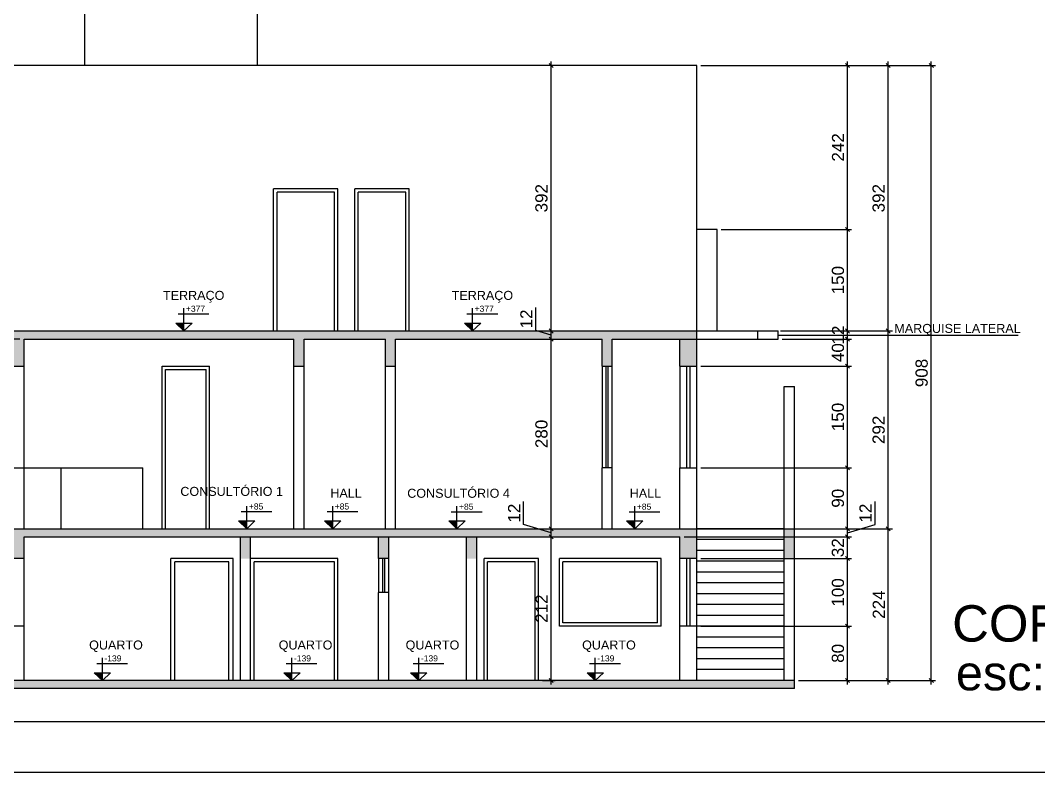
# Model space of a CAD drawing. Extents: x -165 to 197, y 154 to 653.
# Drawn here: x 20.19 to 35.22, y 389.19 to 400.3 of the extents above; entities that cross this region are included whole.
import ezdxf
from ezdxf.enums import TextEntityAlignment as Align

# ---------------------------------------------------------------- set-up
doc = ezdxf.new("R2010")
doc.units = 0
doc.header["$MEASUREMENT"] = 0
doc.header["$PDMODE"] = 3
doc.header["$PDSIZE"] = 0.1
doc.layers.get('0').update_dxf_attribs({"linetype": 'CONTINUOUS'})
doc.layers.get('DEFPOINTS').update_dxf_attribs({"linetype": 'CONTINUOUS'})
for name, color, linetype in [('AIT-LAYOUT 25', 9, 'CONTINUOUS'), ('COTA', 1, 'CONTINUOUS'), ('MARGEM', 4, 'CONTINUOUS'), ('TEXTO', 190, 'CONTINUOUS')]:
    doc.layers.add(name, color=color, linetype=linetype)
for name, color, linetype, lineweight in [('AIT-PAREDE', 4, 'CONTINUOUS', 30), ('FININHA', 251, 'CONTINUOUS', 25), ('LAYOUT', 251, 'CONTINUOUS', 25), ('vista 3', 7, 'CONTINUOUS', 25)]:
    doc.layers.add(name, color=color, linetype=linetype, lineweight=lineweight)
doc.styles.add('ARIAL', font='ARIAL.TTF', dxfattribs={"height": 0.18})
doc.styles.add('PLANTA', font='stylu.ttf', dxfattribs={"height": 0.22})
doc.styles.add('ROMANS', font='ARIAL.TTF', dxfattribs={"height": 0.4})
doc.dimstyles.new('Copy of ISO-25', dxfattribs={"dimtxt": 0.18, "dimasz": 0.06, "dimexe": 0.06, "dimexo": 0.06, "dimgap": 0.05, "dimtad": 1, "dimdec": 0, "dimlfac": 100, "dimdsep": 46, "dimtxsty": 'ARIAL', "dimblk1": 'OBLIQUE', "dimblk2": 'OBLIQUE', "dimsah": 1, "dimcen": 2.5, "dimdle": 0.06, "dimclrd": 256, "dimclre": 256, "dimclrt": 256, "dimadec": 0, "dimazin": 0, "dimtfac": 1, "dimtdec": 0, "dimtmove": 1, "dimatfit": 3, "dimldrblk": 'OBLIQUE', "dimfxl": 0, "dimtolj": 1, "dimtzin": 0, "dimlwd": -1, "dimlwe": -1, "dimarcsym": 0})

# ---------------------------------------------------------------- blocks, each defined once
blk = doc.blocks.new('_OBLIQUE')
at = {"color": 0, "linetype": 'ByBlock'}
blk.add_line((-0.5, -0.5), (0.5, 0.5), dxfattribs=at)
blk = doc.blocks.new('*D34')
at = {"layer": 'COTA'}
for p, q in [((32.4, 390.495), (32.4, 391.415)), ((30.236, 391.355), (32.46, 391.355)), ((31.676, 390.555), (32.46, 390.555))]:
    blk.add_line(p, q, dxfattribs=at)
at = {"layer": 'DEFPOINTS', "color": 0}
for p in [(30.176, 391.355), (32.4, 391.355), (31.616, 390.555)]:
    blk.add_point(p, dxfattribs=at)
at = {"layer": 'COTA', "xscale": 0.06, "yscale": 0.06, "zscale": 0.06}
for p, rotation in [((32.4, 391.355), 90), ((32.4, 390.555), 270)]:
    blk.add_blockref('_OBLIQUE', p, dxfattribs=dict(at, rotation=rotation))
at = {"layer": 'COTA', "insert": (32.259, 390.955), "char_height": 0.18, "attachment_point": 5, "rotation": 90, "style": 'ARIAL'}
blk.add_mtext('\\A1;80', dxfattribs=at)
blk = doc.blocks.new('*D35')
at = {"layer": 'COTA'}
for p, q in [((30.236, 392.355), (32.46, 392.355)), ((32.4, 391.295), (32.4, 392.415)), ((30.236, 391.355), (32.46, 391.355))]:
    blk.add_line(p, q, dxfattribs=at)
at = {"layer": 'DEFPOINTS', "color": 0}
for p in [(30.176, 392.355), (32.4, 392.355), (30.176, 391.355)]:
    blk.add_point(p, dxfattribs=at)
at = {"layer": 'COTA', "xscale": 0.06, "yscale": 0.06, "zscale": 0.06}
for p, rotation in [((32.4, 392.355), 90), ((32.4, 391.355), 270)]:
    blk.add_blockref('_OBLIQUE', p, dxfattribs=dict(at, rotation=rotation))
at = {"layer": 'COTA', "insert": (32.259, 391.855), "char_height": 0.18, "attachment_point": 5, "rotation": 90, "style": 'ARIAL'}
blk.add_mtext('\\A1;100', dxfattribs=at)
blk = doc.blocks.new('*D36')
at = {"layer": 'COTA'}
for p, q in [((29.986, 392.675), (32.46, 392.675)), ((32.4, 392.295), (32.4, 392.735)), ((30.236, 392.355), (32.46, 392.355))]:
    blk.add_line(p, q, dxfattribs=at)
at = {"layer": 'DEFPOINTS', "color": 0}
for p in [(29.926, 392.675), (32.4, 392.675), (30.176, 392.355)]:
    blk.add_point(p, dxfattribs=at)
at = {"layer": 'COTA', "xscale": 0.06, "yscale": 0.06, "zscale": 0.06}
for p, rotation in [((32.4, 392.675), 90), ((32.4, 392.355), 270)]:
    blk.add_blockref('_OBLIQUE', p, dxfattribs=dict(at, rotation=rotation))
at = {"layer": 'COTA', "insert": (32.258, 392.515), "char_height": 0.18, "attachment_point": 5, "rotation": 90, "style": 'ARIAL'}
blk.add_mtext('\\A1;32', dxfattribs=at)
blk = doc.blocks.new('*D37')
at = {"layer": 'COTA'}
for p, q in [((32.807, 392.857), (32.807, 393.196)), ((30.236, 392.795), (32.46, 392.795)), ((32.4, 392.735), (32.807, 392.857)), ((32.4, 392.615), (32.4, 392.855)), ((29.986, 392.675), (32.46, 392.675))]:
    blk.add_line(p, q, dxfattribs=at)
at = {"layer": 'DEFPOINTS', "color": 0}
for p in [(30.176, 392.795), (32.4, 392.795), (29.926, 392.675)]:
    blk.add_point(p, dxfattribs=at)
at = {"layer": 'COTA', "xscale": 0.06, "yscale": 0.06, "zscale": 0.06}
for p, rotation in [((32.4, 392.795), 90), ((32.4, 392.675), 270)]:
    blk.add_blockref('_OBLIQUE', p, dxfattribs=dict(at, rotation=rotation))
at = {"layer": 'COTA', "insert": (32.666, 393.026), "char_height": 0.18, "attachment_point": 5, "rotation": 90, "style": 'ARIAL'}
blk.add_mtext('\\A1;12', dxfattribs=at)
blk = doc.blocks.new('*D38')
at = {"layer": 'COTA'}
for p, q in [((30.236, 393.695), (32.46, 393.695)), ((32.4, 392.735), (32.4, 393.755)), ((30.236, 392.795), (32.46, 392.795))]:
    blk.add_line(p, q, dxfattribs=at)
at = {"layer": 'DEFPOINTS', "color": 0}
for p in [(30.176, 393.695), (32.4, 393.695), (30.176, 392.795)]:
    blk.add_point(p, dxfattribs=at)
at = {"layer": 'COTA', "xscale": 0.06, "yscale": 0.06, "zscale": 0.06}
for p, rotation in [((32.4, 393.695), 90), ((32.4, 392.795), 270)]:
    blk.add_blockref('_OBLIQUE', p, dxfattribs=dict(at, rotation=rotation))
at = {"layer": 'COTA', "insert": (32.259, 393.245), "char_height": 0.18, "attachment_point": 5, "rotation": 90, "style": 'ARIAL'}
blk.add_mtext('\\A1;90', dxfattribs=at)
blk = doc.blocks.new('*D39')
at = {"layer": 'COTA'}
for p, q in [((30.236, 395.195), (32.46, 395.195)), ((32.4, 393.635), (32.4, 395.255)), ((30.236, 393.695), (32.46, 393.695))]:
    blk.add_line(p, q, dxfattribs=at)
at = {"layer": 'DEFPOINTS', "color": 0}
for p in [(30.176, 395.195), (32.4, 395.195), (30.176, 393.695)]:
    blk.add_point(p, dxfattribs=at)
at = {"layer": 'COTA', "xscale": 0.06, "yscale": 0.06, "zscale": 0.06}
for p, rotation in [((32.4, 395.195), 90), ((32.4, 393.695), 270)]:
    blk.add_blockref('_OBLIQUE', p, dxfattribs=dict(at, rotation=rotation))
at = {"layer": 'COTA', "insert": (32.259, 394.445), "char_height": 0.18, "attachment_point": 5, "rotation": 90, "style": 'ARIAL'}
blk.add_mtext('\\A1;150', dxfattribs=at)
blk = doc.blocks.new('*D40')
at = {"layer": 'COTA'}
for p, q in [((31.436, 395.595), (32.46, 395.595)), ((32.4, 395.135), (32.4, 395.655)), ((30.236, 395.195), (32.46, 395.195))]:
    blk.add_line(p, q, dxfattribs=at)
at = {"layer": 'DEFPOINTS', "color": 0}
for p in [(31.376, 395.595), (32.4, 395.595), (30.176, 395.195)]:
    blk.add_point(p, dxfattribs=at)
at = {"layer": 'COTA', "xscale": 0.06, "yscale": 0.06, "zscale": 0.06}
for p, rotation in [((32.4, 395.595), 90), ((32.4, 395.195), 270)]:
    blk.add_blockref('_OBLIQUE', p, dxfattribs=dict(at, rotation=rotation))
at = {"layer": 'COTA', "insert": (32.259, 395.395), "char_height": 0.18, "attachment_point": 5, "rotation": 90, "style": 'ARIAL'}
blk.add_mtext('\\A1;40', dxfattribs=at)
blk = doc.blocks.new('*D41')
at = {"layer": 'COTA'}
for p, q in [((32.4, 395.535), (32.4, 395.775)), ((31.408, 395.715), (32.46, 395.715)), ((31.436, 395.595), (32.46, 395.595))]:
    blk.add_line(p, q, dxfattribs=at)
at = {"layer": 'DEFPOINTS', "color": 0}
for p in [(31.348, 395.715), (31.376, 395.595), (32.4, 395.715)]:
    blk.add_point(p, dxfattribs=at)
at = {"layer": 'COTA', "xscale": 0.06, "yscale": 0.06, "zscale": 0.06}
for p, rotation in [((32.4, 395.715), 90), ((32.4, 395.595), 270)]:
    blk.add_blockref('_OBLIQUE', p, dxfattribs=dict(at, rotation=rotation))
at = {"layer": 'COTA', "insert": (32.26, 395.655), "char_height": 0.18, "attachment_point": 5, "rotation": 90, "style": 'ARIAL'}
blk.add_mtext('\\A1;12', dxfattribs=at)
blk = doc.blocks.new('*D42')
at = {"layer": 'COTA'}
for p, q in [((32.4, 395.655), (32.4, 397.275)), ((30.536, 397.215), (32.46, 397.215)), ((31.436, 395.715), (32.46, 395.715))]:
    blk.add_line(p, q, dxfattribs=at)
at = {"layer": 'DEFPOINTS', "color": 0}
for p in [(30.476, 397.215), (32.4, 397.215), (31.376, 395.715)]:
    blk.add_point(p, dxfattribs=at)
at = {"layer": 'COTA', "xscale": 0.06, "yscale": 0.06, "zscale": 0.06}
for p, rotation in [((32.4, 397.215), 90), ((32.4, 395.715), 270)]:
    blk.add_blockref('_OBLIQUE', p, dxfattribs=dict(at, rotation=rotation))
at = {"layer": 'COTA', "insert": (32.259, 396.465), "char_height": 0.18, "attachment_point": 5, "rotation": 90, "style": 'ARIAL'}
blk.add_mtext('\\A1;150', dxfattribs=at)
blk = doc.blocks.new('*D43')
at = {"layer": 'COTA'}
for p, q in [((32.4, 397.155), (32.4, 399.695)), ((30.236, 399.635), (32.46, 399.635)), ((30.536, 397.215), (32.46, 397.215))]:
    blk.add_line(p, q, dxfattribs=at)
at = {"layer": 'DEFPOINTS', "color": 0}
for p in [(30.176, 399.635), (32.4, 399.635), (30.476, 397.215)]:
    blk.add_point(p, dxfattribs=at)
at = {"layer": 'COTA', "xscale": 0.06, "yscale": 0.06, "zscale": 0.06}
for p, rotation in [((32.4, 399.635), 90), ((32.4, 397.215), 270)]:
    blk.add_blockref('_OBLIQUE', p, dxfattribs=dict(at, rotation=rotation))
at = {"layer": 'COTA', "insert": (32.26, 398.425), "char_height": 0.18, "attachment_point": 5, "rotation": 90, "style": 'ARIAL'}
blk.add_mtext('\\A1;242', dxfattribs=at)
blk = doc.blocks.new('*D44')
at = {"layer": 'COTA'}
for p, q in [((32.46, 392.795), (33.062, 392.795)), ((33.002, 390.495), (33.002, 392.855)), ((32.46, 390.555), (33.062, 390.555))]:
    blk.add_line(p, q, dxfattribs=at)
at = {"layer": 'DEFPOINTS', "color": 0}
for p in [(32.4, 392.795), (33.002, 392.795), (32.4, 390.555)]:
    blk.add_point(p, dxfattribs=at)
at = {"layer": 'COTA', "xscale": 0.06, "yscale": 0.06, "zscale": 0.06}
for p, rotation in [((33.002, 392.795), 90), ((33.002, 390.555), 270)]:
    blk.add_blockref('_OBLIQUE', p, dxfattribs=dict(at, rotation=rotation))
at = {"layer": 'COTA', "insert": (32.861, 391.675), "char_height": 0.18, "attachment_point": 5, "rotation": 90, "style": 'ARIAL'}
blk.add_mtext('\\A1;224', dxfattribs=at)
blk = doc.blocks.new('*D45')
at = {"layer": 'COTA'}
for p, q in [((33.002, 392.735), (33.002, 395.775)), ((32.46, 395.715), (33.062, 395.715)), ((32.46, 392.795), (33.062, 392.795))]:
    blk.add_line(p, q, dxfattribs=at)
at = {"layer": 'DEFPOINTS', "color": 0}
for p in [(32.4, 395.715), (33.002, 395.715), (32.4, 392.795)]:
    blk.add_point(p, dxfattribs=at)
at = {"layer": 'COTA', "xscale": 0.06, "yscale": 0.06, "zscale": 0.06}
for p, rotation in [((33.002, 395.715), 90), ((33.002, 392.795), 270)]:
    blk.add_blockref('_OBLIQUE', p, dxfattribs=dict(at, rotation=rotation))
at = {"layer": 'COTA', "insert": (32.86, 394.255), "char_height": 0.18, "attachment_point": 5, "rotation": 90, "style": 'ARIAL'}
blk.add_mtext('\\A1;292', dxfattribs=at)
blk = doc.blocks.new('*D46')
at = {"layer": 'COTA'}
for p, q in [((33.002, 395.655), (33.002, 399.695)), ((32.46, 399.635), (33.062, 399.635)), ((32.46, 395.715), (33.062, 395.715))]:
    blk.add_line(p, q, dxfattribs=at)
at = {"layer": 'DEFPOINTS', "color": 0}
for p in [(32.4, 399.635), (33.002, 399.635), (32.4, 395.715)]:
    blk.add_point(p, dxfattribs=at)
at = {"layer": 'COTA', "xscale": 0.06, "yscale": 0.06, "zscale": 0.06}
for p, rotation in [((33.002, 399.635), 90), ((33.002, 395.715), 270)]:
    blk.add_blockref('_OBLIQUE', p, dxfattribs=dict(at, rotation=rotation))
at = {"layer": 'COTA', "insert": (32.86, 397.675), "char_height": 0.18, "attachment_point": 5, "rotation": 90, "style": 'ARIAL'}
blk.add_mtext('\\A1;392', dxfattribs=at)
blk = doc.blocks.new('*D47')
at = {"layer": 'COTA'}
for p, q in [((33.637, 390.495), (33.637, 399.695)), ((33.062, 399.635), (33.697, 399.635)), ((33.062, 390.555), (33.697, 390.555))]:
    blk.add_line(p, q, dxfattribs=at)
at = {"layer": 'DEFPOINTS', "color": 0}
for p in [(33.002, 399.635), (33.637, 399.635), (33.002, 390.555)]:
    blk.add_point(p, dxfattribs=at)
at = {"layer": 'COTA', "xscale": 0.06, "yscale": 0.06, "zscale": 0.06}
for p, rotation in [((33.637, 399.635), 90), ((33.637, 390.555), 270)]:
    blk.add_blockref('_OBLIQUE', p, dxfattribs=dict(at, rotation=rotation))
at = {"layer": 'COTA', "insert": (33.495, 395.095), "char_height": 0.18, "attachment_point": 5, "rotation": 90, "style": 'ARIAL'}
blk.add_mtext('\\A1;908', dxfattribs=at)
blk = doc.blocks.new('*D21')
at = {"layer": 'COTA'}
for p, q in [((20.18, 395.595), (17.152, 395.595)), ((17.212, 395.135), (17.212, 395.655)), ((19.93, 395.195), (17.152, 395.195))]:
    blk.add_line(p, q, dxfattribs=at)
at = {"layer": 'DEFPOINTS', "color": 0}
for p in [(17.212, 395.595), (20.24, 395.595), (19.99, 395.195)]:
    blk.add_point(p, dxfattribs=at)
at = {"layer": 'COTA', "xscale": 0.06, "yscale": 0.06, "zscale": 0.06}
for p, rotation in [((17.212, 395.595), 90), ((17.212, 395.195), 270)]:
    blk.add_blockref('_OBLIQUE', p, dxfattribs=dict(at, rotation=rotation))
at = {"layer": 'COTA', "insert": (17.07, 395.395), "char_height": 0.18, "attachment_point": 5, "rotation": 90, "style": 'ARIAL'}
blk.add_mtext('\\A1;40', dxfattribs=at)
blk = doc.blocks.new('*D22')
at = {"layer": 'COTA'}
for p, q in [((16.987, 395.723), (16.987, 396.062)), ((17.212, 395.535), (17.212, 395.775)), ((17.212, 395.655), (16.987, 395.723)), ((19.93, 395.715), (17.152, 395.715)), ((20.18, 395.595), (17.152, 395.595))]:
    blk.add_line(p, q, dxfattribs=at)
at = {"layer": 'DEFPOINTS', "color": 0}
for p in [(17.212, 395.715), (19.99, 395.715), (20.24, 395.595)]:
    blk.add_point(p, dxfattribs=at)
at = {"layer": 'COTA', "xscale": 0.06, "yscale": 0.06, "zscale": 0.06}
for p, rotation in [((17.212, 395.715), 90), ((17.212, 395.595), 270)]:
    blk.add_blockref('_OBLIQUE', p, dxfattribs=dict(at, rotation=rotation))
at = {"layer": 'COTA', "insert": (16.846, 395.892), "char_height": 0.18, "attachment_point": 5, "rotation": 90, "style": 'ARIAL'}
blk.add_mtext('\\A1;12', dxfattribs=at)
blk = doc.blocks.new('*D29')
at = {"layer": 'COTA'}
for p, q in [((27.896, 392.675), (28.083, 392.675)), ((28.023, 390.495), (28.023, 392.735)), ((27.896, 390.555), (28.083, 390.555))]:
    blk.add_line(p, q, dxfattribs=at)
at = {"layer": 'DEFPOINTS', "color": 0}
for p in [(27.836, 392.675), (28.023, 392.675), (27.836, 390.555)]:
    blk.add_point(p, dxfattribs=at)
at = {"layer": 'COTA', "xscale": 0.06, "yscale": 0.06, "zscale": 0.06}
for p, rotation in [((28.023, 392.675), 90), ((28.023, 390.555), 270)]:
    blk.add_blockref('_OBLIQUE', p, dxfattribs=dict(at, rotation=rotation))
at = {"layer": 'COTA', "insert": (27.883, 391.615), "char_height": 0.18, "attachment_point": 5, "rotation": 90, "style": 'ARIAL'}
blk.add_mtext('\\A1;212', dxfattribs=at)
blk = doc.blocks.new('*D30')
at = {"layer": 'COTA'}
for p, q in [((27.617, 392.857), (27.617, 393.196)), ((28.023, 392.735), (27.617, 392.857)), ((28.023, 392.615), (28.023, 392.855)), ((27.896, 392.675), (28.083, 392.675))]:
    blk.add_line(p, q, dxfattribs=at)
at = {"layer": 'DEFPOINTS', "color": 0}
for p in [(28.023, 392.795), (28.023, 392.795), (27.836, 392.675)]:
    blk.add_point(p, dxfattribs=at)
at = {"layer": 'COTA', "xscale": 0.06, "yscale": 0.06, "zscale": 0.06}
for p, rotation in [((28.023, 392.795), 90), ((28.023, 392.675), 270)]:
    blk.add_blockref('_OBLIQUE', p, dxfattribs=dict(at, rotation=rotation))
at = {"layer": 'COTA', "insert": (27.477, 393.026), "char_height": 0.18, "attachment_point": 5, "rotation": 90, "style": 'ARIAL'}
blk.add_mtext('\\A1;12', dxfattribs=at)
blk = doc.blocks.new('*D31')
at = {"layer": 'COTA'}
blk.add_line((28.023, 392.735), (28.023, 395.655), dxfattribs=at)
at = {"layer": 'DEFPOINTS', "color": 0}
for p in [(28.023, 395.595), (28.023, 395.595), (28.023, 392.795)]:
    blk.add_point(p, dxfattribs=at)
at = {"layer": 'COTA', "xscale": 0.06, "yscale": 0.06, "zscale": 0.06}
for p, rotation in [((28.023, 395.595), 90), ((28.023, 392.795), 270)]:
    blk.add_blockref('_OBLIQUE', p, dxfattribs=dict(at, rotation=rotation))
at = {"layer": 'COTA', "insert": (27.881, 394.195), "char_height": 0.18, "attachment_point": 5, "rotation": 90, "style": 'ARIAL'}
blk.add_mtext('\\A1;280', dxfattribs=at)
blk = doc.blocks.new('*D32')
at = {"layer": 'COTA'}
for p, q in [((27.798, 395.723), (27.798, 396.062)), ((28.023, 395.535), (28.023, 395.775)), ((28.023, 395.655), (27.798, 395.723))]:
    blk.add_line(p, q, dxfattribs=at)
at = {"layer": 'DEFPOINTS', "color": 0}
for p in [(28.023, 395.715), (28.023, 395.715), (28.023, 395.595)]:
    blk.add_point(p, dxfattribs=at)
at = {"layer": 'COTA', "xscale": 0.06, "yscale": 0.06, "zscale": 0.06}
for p, rotation in [((28.023, 395.715), 90), ((28.023, 395.595), 270)]:
    blk.add_blockref('_OBLIQUE', p, dxfattribs=dict(at, rotation=rotation))
at = {"layer": 'COTA', "insert": (27.658, 395.892), "char_height": 0.18, "attachment_point": 5, "rotation": 90, "style": 'ARIAL'}
blk.add_mtext('\\A1;12', dxfattribs=at)
blk = doc.blocks.new('*D33')
at = {"layer": 'COTA'}
blk.add_line((28.023, 395.655), (28.023, 399.695), dxfattribs=at)
at = {"layer": 'DEFPOINTS', "color": 0}
for p in [(28.023, 399.635), (28.023, 399.635), (28.023, 395.715)]:
    blk.add_point(p, dxfattribs=at)
at = {"layer": 'COTA', "xscale": 0.06, "yscale": 0.06, "zscale": 0.06}
for p, rotation in [((28.023, 399.635), 90), ((28.023, 395.715), 270)]:
    blk.add_blockref('_OBLIQUE', p, dxfattribs=dict(at, rotation=rotation))
at = {"layer": 'COTA', "insert": (27.881, 397.675), "char_height": 0.18, "attachment_point": 5, "rotation": 90, "style": 'ARIAL'}
blk.add_mtext('\\A1;392', dxfattribs=at)

msp = doc.modelspace()

# ---------------------------------------------------------------- hatches: boundary and pattern name
at = {"layer": 'AIT-PAREDE'}
for points in [[(25.726, 395.595), (28.776, 395.595), (28.776, 395.195), (28.926, 395.195), (28.926, 395.595), (29.926, 395.595), (29.926, 395.195), (30.176, 395.195), (30.176, 395.715), (19.99, 395.715), (19.99, 395.195), (20.24, 395.195), (20.24, 395.595), (24.226, 395.595), (24.226, 395.195), (24.376, 395.195), (24.376, 395.595), (25.576, 395.595), (25.576, 395.195), (25.726, 395.195)], [(31.616, 390.555), (28.679, 390.555), (28.676, 390.552), (28.674, 390.555), (26.073, 390.555), (26.07, 390.552), (26.067, 390.555), (24.199, 390.555), (24.196, 390.552), (24.193, 390.555), (21.4, 390.555), (21.397, 390.552), (21.394, 390.555), (17.816, 390.555), (17.816, 390.435), (31.616, 390.435)]]:
    msp.add_hatch(color=256, dxfattribs=at).paths.add_polyline_path(points)
h = msp.add_hatch(color=256, dxfattribs=at)
h.paths.add_polyline_path([(30.176, 392.795), (19.99, 392.795), (19.99, 392.355), (20.24, 392.355), (20.24, 392.675), (29.926, 392.675), (29.926, 392.355), (30.176, 392.355)])
h.paths.add_polyline_path([(25.626, 392.675), (25.476, 392.675), (25.476, 392.355), (25.626, 392.355)], flags=17)
h.paths.add_polyline_path([(31.616, 392.795), (31.463, 392.795), (31.463, 392.355), (31.616, 392.355)])
h = msp.add_hatch(color=256, dxfattribs=at)
h.paths.add_polyline_path([(23.586, 392.675), (23.436, 392.675), (23.436, 392.355), (23.586, 392.355)])
h.paths.add_polyline_path([(26.926, 392.675), (26.776, 392.675), (26.776, 392.355), (26.926, 392.355)])
at = {"layer": 'COTA', "ltscale": 0.8}
for points in [[(22.481, 395.835), (22.602, 395.717), (22.602, 395.835)], [(26.744, 395.835), (26.865, 395.717), (26.865, 395.835)], [(23.41, 392.915), (23.53, 392.797), (23.53, 392.915)], [(24.678, 392.915), (24.799, 392.797), (24.799, 392.915)], [(26.512, 392.91), (26.633, 392.792), (26.633, 392.91)], [(29.138, 392.912), (29.259, 392.795), (29.259, 392.912)], [(21.277, 390.672), (21.397, 390.555), (21.397, 390.672)], [(24.076, 390.672), (24.197, 390.555), (24.197, 390.672)], [(25.95, 390.672), (26.071, 390.555), (26.071, 390.672)], [(28.556, 390.672), (28.677, 390.555), (28.677, 390.672)]]:
    msp.add_hatch(color=256, dxfattribs=at).paths.add_polyline_path(points)

# ---------------------------------------------------------------- linework, layer by layer
msp.add_lwpolyline([(9.416, 433.744), (72.416, 433.744), (72.416, 389.194), (9.416, 389.194)], close=True)
at = {"layer": 'AIT-LAYOUT 25'}
for p, q in [((20.24, 393.695), (21.992, 393.695)), ((20.79, 392.795), (20.79, 393.695)), ((21.992, 392.795), (21.992, 393.695))]:
    msp.add_line(p, q, dxfattribs=at)
at = {"layer": 'AIT-PAREDE'}
for p, q in [((30.176, 399.635), (19.99, 399.635)), ((30.176, 395.195), (30.176, 399.635)), ((30.476, 397.215), (30.176, 397.215)), ((30.476, 395.715), (30.476, 397.215)), ((19.876, 395.715), (31.076, 395.715)), ((20.24, 395.595), (24.226, 395.595)), ((20.24, 395.195), (20.24, 395.595)), ((24.226, 392.795), (24.226, 395.595)), ((24.376, 395.595), (25.576, 395.595)), ((24.376, 392.795), (24.376, 395.595)), ((25.576, 392.795), (25.576, 395.595)), ((25.726, 395.595), (28.776, 395.595)), ((25.726, 392.795), (25.726, 395.595)), ((28.776, 395.195), (28.776, 395.595)), ((28.926, 395.595), (31.076, 395.595)), ((28.926, 395.195), (28.926, 395.595)), ((29.926, 395.195), (29.926, 395.595)), ((29.926, 395.195), (29.926, 395.595)), ((31.076, 395.595), (31.076, 395.715)), ((19.99, 395.195), (20.24, 395.195)), ((24.226, 395.195), (24.376, 395.195)), ((25.576, 395.195), (25.726, 395.195)), ((28.776, 395.195), (28.926, 395.195)), ((29.926, 395.195), (30.176, 395.195)), ((31.463, 392.795), (31.463, 394.895)), ((31.463, 394.895), (31.616, 394.895)), ((31.616, 390.435), (31.616, 394.895)), ((19.99, 393.695), (20.24, 393.695)), ((20.24, 392.795), (20.24, 393.695)), ((28.776, 392.795), (28.776, 393.695)), ((28.926, 393.695), (28.776, 393.695)), ((28.926, 392.795), (28.926, 393.695)), ((29.926, 392.795), (29.926, 393.695)), ((29.926, 392.795), (29.926, 393.695)), ((29.926, 393.695), (30.176, 393.695)), ((30.176, 392.795), (30.176, 393.695)), ((17.966, 392.795), (30.176, 392.795)), ((30.176, 392.355), (30.176, 392.795)), ((31.463, 390.555), (31.463, 392.795)), ((31.463, 392.795), (31.616, 392.795)), ((20.24, 392.675), (29.926, 392.675)), ((20.24, 392.355), (20.24, 392.675)), ((23.436, 390.555), (23.436, 392.675)), ((23.586, 390.555), (23.586, 392.675)), ((25.476, 392.355), (25.476, 392.675)), ((25.626, 392.355), (25.626, 392.675)), ((26.776, 390.555), (26.776, 392.675)), ((26.926, 390.555), (26.926, 392.675)), ((29.926, 392.355), (29.926, 392.675)), ((20.24, 392.355), (19.99, 392.355)), ((25.626, 392.355), (25.476, 392.355)), ((30.176, 392.355), (29.926, 392.355)), ((31.463, 392.355), (31.616, 392.355)), ((25.476, 390.555), (25.476, 391.855)), ((25.626, 391.855), (25.476, 391.855)), ((25.626, 390.555), (25.626, 391.855)), ((20.24, 391.355), (19.99, 391.355)), ((20.24, 390.555), (20.24, 391.355)), ((30.176, 391.355), (29.926, 391.355)), ((29.926, 390.555), (29.926, 391.355)), ((30.176, 390.555), (30.176, 391.355)), ((31.616, 390.555), (17.816, 390.555)), ((31.616, 390.435), (17.816, 390.435))]:
    msp.add_line(p, q, dxfattribs=at)
at = {"layer": 'COTA'}
for p, q in [((22.601, 395.715), (22.601, 396.05)), ((26.864, 395.715), (26.864, 396.05)), ((22.517, 395.97), (22.971, 395.97)), ((26.78, 395.97), (27.234, 395.97)), ((22.481, 395.832), (22.601, 395.715)), ((22.481, 395.832), (22.722, 395.832)), ((22.722, 395.832), (22.601, 395.715)), ((26.743, 395.832), (26.864, 395.715)), ((26.743, 395.832), (26.984, 395.832)), ((26.984, 395.832), (26.864, 395.715)), ((23.446, 393.05), (23.9, 393.05)), ((23.53, 392.795), (23.53, 393.13)), ((24.714, 393.05), (25.168, 393.05)), ((24.798, 392.795), (24.798, 393.13)), ((26.549, 393.047), (27.003, 393.047)), ((26.633, 392.792), (26.633, 393.127)), ((29.174, 393.047), (29.628, 393.047)), ((29.258, 392.792), (29.258, 393.127)), ((23.409, 392.912), (23.53, 392.795)), ((23.409, 392.912), (23.65, 392.912)), ((23.65, 392.912), (23.53, 392.795)), ((24.677, 392.912), (24.798, 392.795)), ((24.677, 392.912), (24.918, 392.912)), ((24.918, 392.912), (24.798, 392.795)), ((26.512, 392.91), (26.633, 392.792)), ((26.512, 392.91), (26.753, 392.91)), ((26.753, 392.91), (26.633, 392.792)), ((29.138, 392.91), (29.258, 392.792)), ((29.138, 392.91), (29.379, 392.91)), ((29.379, 392.91), (29.258, 392.792)), ((21.313, 390.807), (21.767, 390.807)), ((21.397, 390.552), (21.397, 390.887)), ((24.112, 390.807), (24.566, 390.807)), ((24.196, 390.552), (24.196, 390.887)), ((25.986, 390.807), (26.44, 390.807)), ((26.07, 390.552), (26.07, 390.887)), ((28.592, 390.807), (29.046, 390.807)), ((28.676, 390.552), (28.676, 390.887)), ((21.276, 390.67), (21.397, 390.552)), ((21.276, 390.67), (21.517, 390.67)), ((21.517, 390.67), (21.397, 390.552)), ((24.076, 390.67), (24.196, 390.552)), ((24.076, 390.67), (24.317, 390.67)), ((24.317, 390.67), (24.196, 390.552)), ((25.949, 390.67), (26.07, 390.552)), ((25.949, 390.67), (26.19, 390.67)), ((26.19, 390.67), (26.07, 390.552)), ((28.556, 390.67), (28.676, 390.552)), ((28.556, 390.67), (28.797, 390.67)), ((28.797, 390.67), (28.676, 390.552))]:
    msp.add_line(p, q, dxfattribs=at)
at = {"layer": 'FININHA'}
for p, q in [((23.926, 395.715), (23.926, 397.815)), ((24.876, 397.815), (23.926, 397.815)), ((23.976, 395.715), (23.976, 397.765)), ((24.826, 397.765), (23.976, 397.765)), ((24.826, 395.715), (24.826, 397.765)), ((24.876, 395.715), (24.876, 397.815)), ((25.126, 395.715), (25.126, 397.815)), ((25.926, 397.815), (25.126, 397.815)), ((25.176, 395.715), (25.176, 397.765)), ((25.876, 397.765), (25.176, 397.765)), ((25.876, 395.715), (25.876, 397.765)), ((25.926, 395.715), (25.926, 397.815)), ((20.24, 393.695), (20.24, 395.195)), ((22.278, 395.195), (22.978, 395.195)), ((22.278, 392.795), (22.278, 395.195)), ((22.328, 395.145), (22.928, 395.145)), ((22.328, 392.795), (22.328, 395.145)), ((22.928, 392.795), (22.928, 395.145)), ((22.978, 392.795), (22.978, 395.195)), ((28.776, 395.195), (28.776, 393.695)), ((28.836, 393.695), (28.836, 395.195)), ((28.866, 393.695), (28.866, 395.195)), ((28.926, 393.695), (28.926, 395.195)), ((29.926, 395.195), (29.926, 393.695)), ((30.026, 393.695), (30.026, 395.195)), ((30.076, 393.695), (30.076, 395.195)), ((30.176, 393.695), (30.176, 395.195)), ((30.176, 392.795), (31.463, 392.795)), ((31.463, 392.795), (30.176, 392.795)), ((31.463, 392.635), (30.176, 392.635)), ((31.463, 392.475), (30.176, 392.475)), ((20.24, 391.355), (20.24, 392.355)), ((22.406, 390.555), (22.406, 392.355)), ((23.326, 392.355), (22.406, 392.355)), ((22.466, 390.555), (22.466, 392.305)), ((23.266, 392.305), (22.466, 392.305)), ((23.266, 390.555), (23.266, 392.305)), ((23.326, 390.555), (23.326, 392.355)), ((24.876, 392.355), (23.586, 392.355)), ((23.636, 390.555), (23.636, 392.305)), ((24.826, 392.305), (23.636, 392.305)), ((24.826, 390.555), (24.826, 392.305)), ((24.876, 390.555), (24.876, 392.355)), ((25.476, 392.355), (25.476, 391.855)), ((25.536, 391.855), (25.536, 392.355)), ((25.566, 391.855), (25.566, 392.355)), ((25.626, 391.855), (25.626, 392.355)), ((27.036, 390.555), (27.036, 392.355)), ((27.836, 392.355), (27.036, 392.355)), ((27.086, 390.555), (27.086, 392.305)), ((27.786, 392.305), (27.086, 392.305)), ((27.786, 390.555), (27.786, 392.305)), ((27.836, 390.555), (27.836, 392.355)), ((28.146, 391.355), (28.146, 392.355)), ((29.646, 392.355), (28.146, 392.355)), ((28.196, 391.405), (28.196, 392.305)), ((29.596, 392.305), (28.196, 392.305)), ((29.596, 391.405), (29.596, 392.305)), ((29.646, 391.355), (29.646, 392.355)), ((29.926, 391.355), (29.926, 392.355)), ((30.026, 391.355), (30.026, 392.355)), ((30.076, 391.355), (30.076, 392.355)), ((30.176, 391.355), (30.176, 392.355)), ((31.463, 392.315), (30.176, 392.315)), ((31.463, 392.155), (30.176, 392.155)), ((31.463, 391.995), (30.176, 391.995)), ((31.463, 391.835), (30.176, 391.835)), ((31.463, 391.675), (30.176, 391.675)), ((29.596, 391.405), (28.196, 391.405)), ((31.463, 391.515), (30.176, 391.515)), ((29.646, 391.355), (28.146, 391.355)), ((31.463, 391.355), (30.176, 391.355)), ((31.463, 391.195), (30.176, 391.195)), ((31.463, 391.035), (30.176, 391.035)), ((31.463, 390.875), (30.176, 390.875)), ((31.463, 390.715), (30.176, 390.715))]:
    msp.add_line(p, q, dxfattribs=at)
at = {"layer": 'LAYOUT', "lineweight": -2, "ltscale": 0.01}
for p, q in [((21.136, 399.635), (21.136, 401.935)), ((23.686, 399.635), (23.686, 401.935))]:
    msp.add_line(p, q, dxfattribs=at)
at = {"layer": 'MARGEM'}
msp.add_lwpolyline([(11.291, 432.994), (71.666, 432.994), (71.666, 389.944), (11.291, 389.944)], close=True, dxfattribs=at)
at = {"layer": 'vista 3'}
for p, q in [((31.076, 395.715), (31.376, 395.715)), ((31.076, 395.595), (31.376, 395.595)), ((31.376, 395.595), (31.376, 395.715)), ((31.376, 395.655), (34.919, 395.655))]:
    msp.add_line(p, q, dxfattribs=at)

# ---------------------------------------------------------------- texts
at = {"layer": 'COTA', "style": 'ROMANS'}
for tag, p in [('+377', (22.631, 395.999)), ('+377', (26.894, 395.999)), ('+85', (23.56, 393.079)), ('+85', (24.828, 393.079)), ('+85', (26.663, 393.076)), ('+85', (29.289, 393.076)), ('-139', (21.427, 390.836)), ('-139', (24.226, 390.836)), ('-139', (26.1, 390.836)), ('-139', (28.706, 390.836))]:
    msp.add_attdef(tag, p, '0.00', height=0.09, dxfattribs=at)
at = {"layer": 'TEXTO', "style": 'ARIAL'}
for s, height, p in [('TERRAÇO', 0.1328, (23.199, 396.307)), ('TERRAÇO', 0.1328, (27.462, 396.307)), ('MARQUISE LATERAL', 0.13283, (34.957, 395.819)), ('CONSULTÓRIO 1 ', 0.13283, (24.115, 393.413)), ('HALL', 0.1328, (25.227, 393.387)), ('CONSULTÓRIO 4', 0.13283, (27.414, 393.385)), ('HALL', 0.1328, (29.648, 393.385)), ('QUARTO', 0.1328, (21.995, 391.145)), ('QUARTO', 0.1328, (24.794, 391.145)), ('QUARTO', 0.1328, (26.668, 391.145)), ('QUARTO', 0.1328, (29.274, 391.145))]:
    msp.add_text(s, height=height, dxfattribs=at).set_placement(p, align=Align.TOP_RIGHT)
at = {"layer": 'TEXTO', "insert": (33.945, 391.393), "char_height": 0.5375, "width": 20.81284, "attachment_point": 4, "style": 'PLANTA'}
msp.add_mtext('{\\fSwis721 Ex BT|b0|i0|c0|p34;CORTE B}', dxfattribs=at)
at = {"layer": 'TEXTO', "insert": (31.406, 390.234), "char_height": 0.51421, "attachment_point": 4, "style": 'PLANTA'}
msp.add_mtext('{\\fSwis721 Ex BT|b0|i0|c0|p34;             esc:1/75 \\P                                  }', dxfattribs=at)

# ---------------------------------------------------------------- dimensions: what is measured, and where the dimension line sits
at = {"layer": 'COTA'}
for base, p1, p2, picture, middle in [((28.023, 399.635), (28.023, 395.715), (28.023, 399.635), '*D33', (27.881, 397.675)), ((32.4, 399.635), (30.476, 397.215), (30.176, 399.635), '*D43', (32.26, 398.425)), ((33.002, 399.635), (32.4, 395.715), (32.4, 399.635), '*D46', (32.86, 397.675)), ((33.637, 399.635), (33.002, 390.555), (33.002, 399.635), '*D47', (33.495, 395.095)), ((32.4, 397.215), (31.376, 395.715), (30.476, 397.215), '*D42', (32.259, 396.465)), ((17.212, 395.715), (20.24, 395.595), (19.99, 395.715), '*D22', (16.846, 395.773)), ((28.023, 395.715), (28.023, 395.595), (28.023, 395.715), '*D32', (27.658, 395.773)), ((33.002, 395.715), (32.4, 392.795), (32.4, 395.715), '*D45', (32.86, 394.255)), ((17.212, 395.595), (19.99, 395.195), (20.24, 395.595), '*D21', (17.07, 395.395)), ((28.023, 395.595), (28.023, 392.795), (28.023, 395.595), '*D31', (27.881, 394.195)), ((32.4, 395.595), (30.176, 395.195), (31.376, 395.595), '*D40', (32.259, 395.395)), ((32.4, 395.195), (30.176, 393.695), (30.176, 395.195), '*D39', (32.259, 394.445)), ((32.4, 393.695), (30.176, 392.795), (30.176, 393.695), '*D38', (32.259, 393.245)), ((28.023, 392.795), (27.836, 392.675), (28.023, 392.795), '*D30', (27.477, 392.907)), ((32.4, 392.795), (29.926, 392.675), (30.176, 392.795), '*D37', (32.666, 392.907)), ((33.002, 392.795), (32.4, 390.555), (32.4, 392.795), '*D44', (32.861, 391.675)), ((28.023, 392.675), (27.836, 390.555), (27.836, 392.675), '*D29', (27.883, 391.615)), ((32.4, 392.355), (30.176, 391.355), (30.176, 392.355), '*D35', (32.259, 391.855)), ((32.4, 391.355), (31.616, 390.555), (30.176, 391.355), '*D34', (32.259, 390.955))]:
    dim = msp.add_linear_dim(base=base, p1=p1, p2=p2, angle=90, dimstyle='Copy of ISO-25', dxfattribs=at)
    dim.commit()
    dim.dimension.update_dxf_attribs({"geometry": picture, "text_midpoint": middle})
for base, p1, p2, picture, middle in [((32.4, 395.715), (31.376, 395.595), (31.348, 395.715), '*D41', (32.4, 395.655)), ((32.4, 392.675), (30.176, 392.355), (29.926, 392.675), '*D36', (32.4, 392.515))]:
    dim = msp.add_linear_dim(base=base, p1=p1, p2=p2, angle=90, dimstyle='Copy of ISO-25', dxfattribs=at)
    dim.commit()
    dim.dimension.update_dxf_attribs({"geometry": picture, "text_midpoint": middle, "dimtype": 160})

doc.saveas('drawing.dxf')
